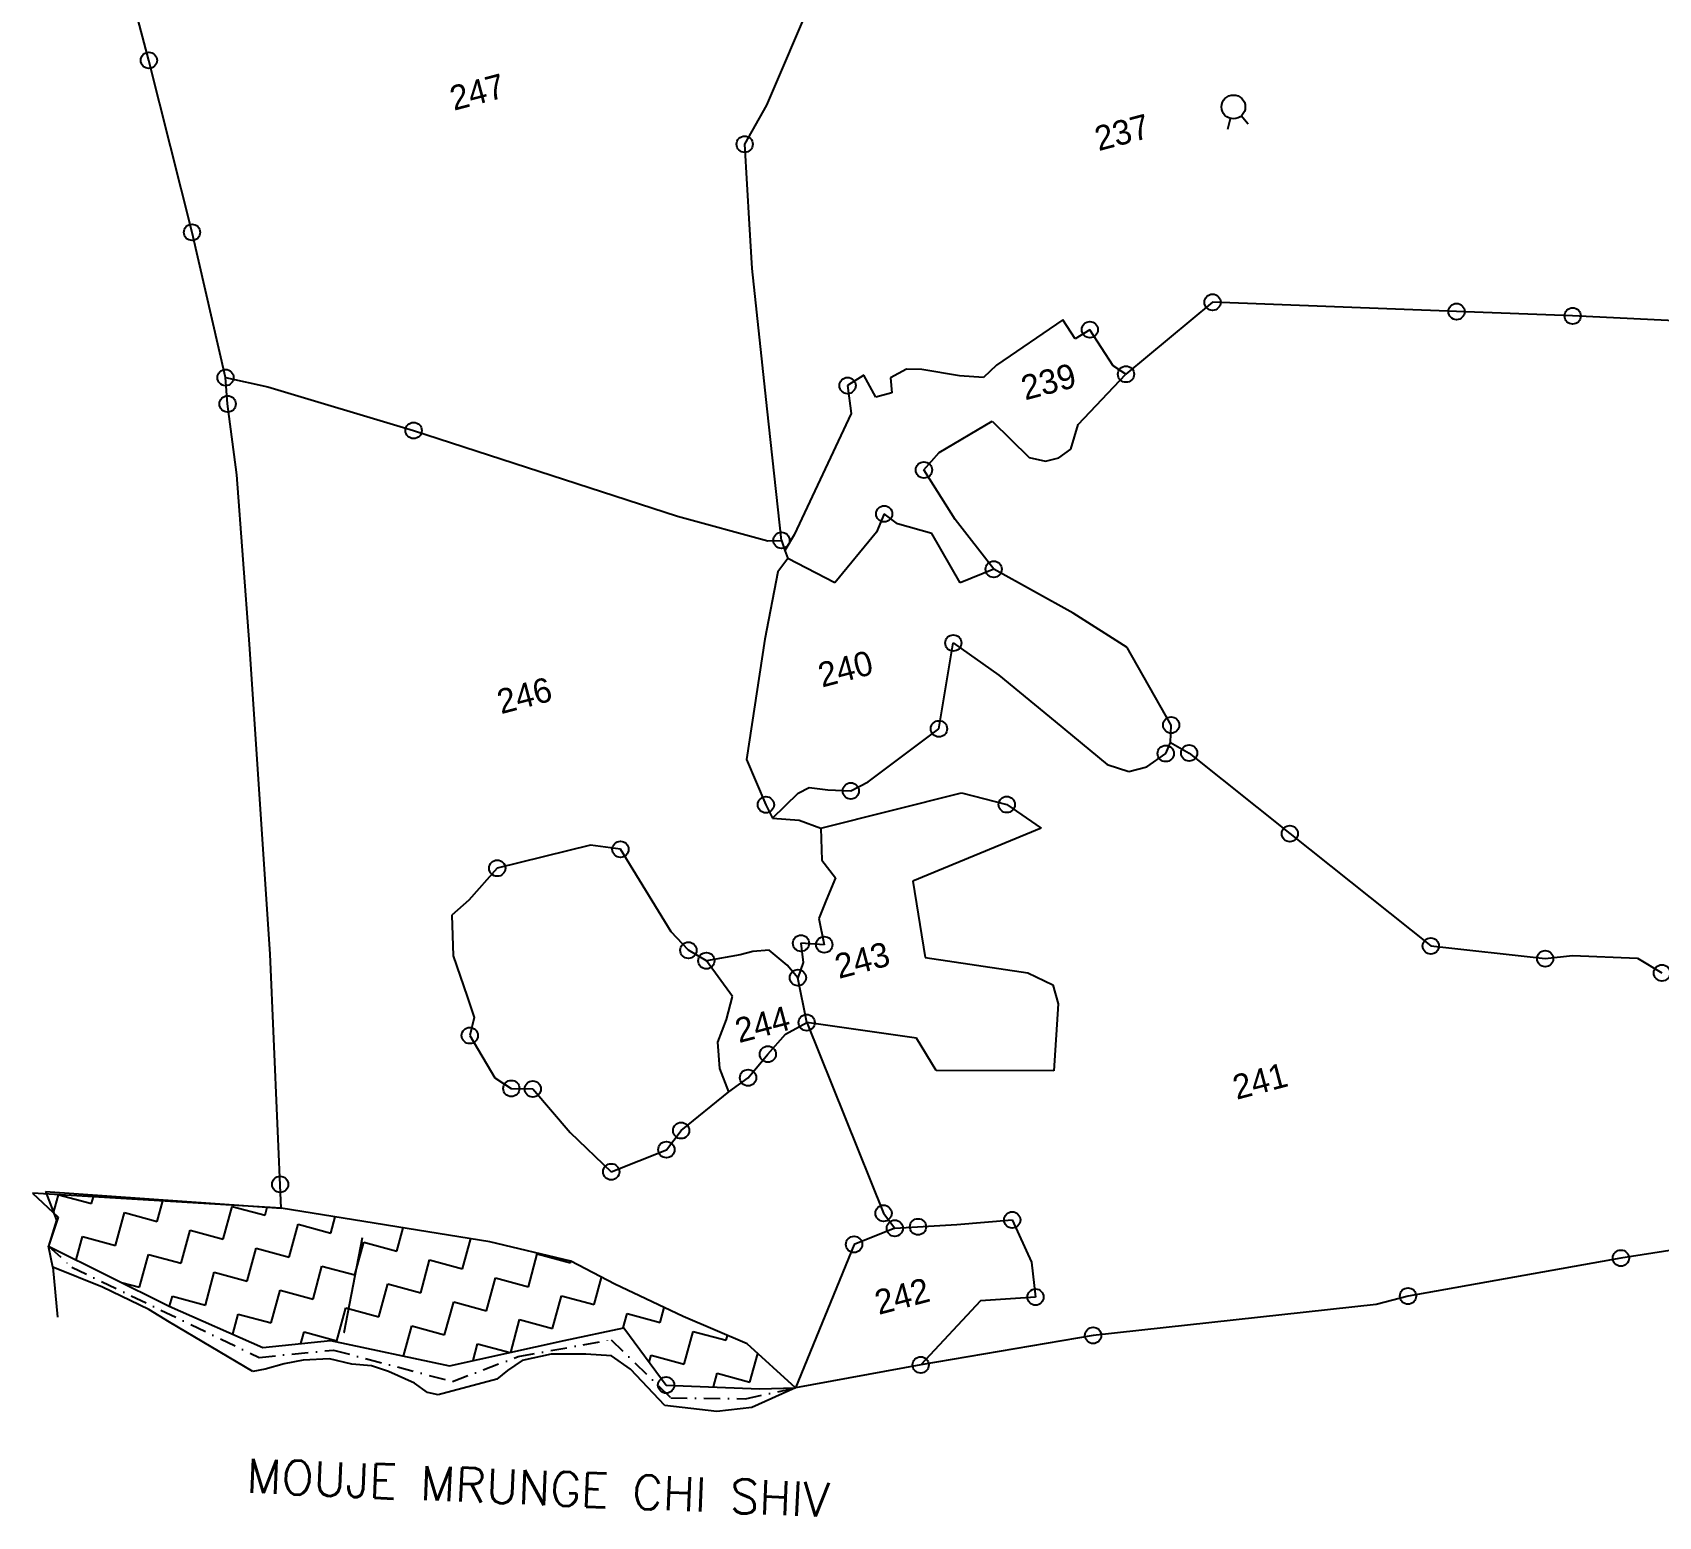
# Model space of a CAD drawing. Header units: metres. Extents: x 330937 to 336084, y 1797906 to 1802493.
# Drawn here: x 331101 to 332358, y 1797906 to 1799053 of the extents above; entities that cross this region are included whole.
import ezdxf
from ezdxf.enums import TextEntityAlignment as Align

# ---------------------------------------------------------------- set-up
doc = ezdxf.new("R2010")
doc.units = ezdxf.units.M
doc.header["$MEASUREMENT"] = 0
doc.linetypes.add('DASHDOT', pattern=[25.4, 12.7, -6.35, 0, -6.35])
doc.linetypes.add('DIVIDE', pattern=[31.75, 12.7, -6.35, 0, -6.35, 0, -6.35])
for name, color, linetype in [('OFF', 1, 'Continuous'), ('POLY_HATCH', 12, 'Continuous'), ('POLY_PARCEL', 6, 'Continuous'), ('POLY_WATER', 4, 'Continuous'), ('SYM_ARROW', 1, 'Continuous'), ('TEXT_MAPOUT', 7, 'Continuous'), ('TEXT_PARCEL', 7, 'Continuous'), ('V_BOUND_LINE', 7, 'Continuous'), ('V_BOUND_STREAM_LINE', 7, 'DASHDOT'), ('V_DIVIDE_LINE', 7, 'DIVIDE')]:
    doc.layers.add(name, color=color, linetype=linetype)
doc.styles.get("Standard").update_dxf_attribs({"font": 'simplex.shx'})
doc.styles.add('TEXT_MAP', font='', dxfattribs={"height": 0.4})
doc.styles.get('TEXT_MAP').set_extended_font_data('Kruti Dev 050')

msp = doc.modelspace()

# ---------------------------------------------------------------- linework, layer by layer
for p, q in [((332024.8, 1798978), (332026.9, 1798986.2)), ((332040.6, 1798981.7), (332035.1, 1798988.1))]:
    msp.add_line(p, q)
for centre, radius in [((331191.3, 1799031.1), 6.28), ((332029.2, 1798995.1), 9.19), ((331651.6, 1798966.3), 6.28), ((331224.6, 1798898.2), 6.28), ((332013.1, 1798844.2), 6.28), ((332201.6, 1798837), 6.28), ((331918.3, 1798823), 6.28), ((332291.3, 1798833.6), 6.28), ((331250.5, 1798786), 6.28), ((331946.2, 1798788.6), 6.28), ((331731.1, 1798779.8), 6.28), ((331252.1, 1798765.6), 6.28), ((331395.8, 1798745.1), 6.28), ((331790.1, 1798714.6), 6.28), ((331759.4, 1798680.7), 6.28), ((331680, 1798660.2), 6.28), ((331844, 1798637.9), 6.28), ((331812.8, 1798580.9), 6.28), ((331801.7, 1798514.6), 6.28), ((331981.1, 1798517.5), 6.28), ((331995, 1798495.9), 6.28), ((331976.9, 1798495.5), 6.28), ((331733.6, 1798466.6), 6.28), ((331668, 1798455.9), 6.28), ((331854.1, 1798456.1), 6.28), ((332072.8, 1798433.6), 6.28), ((331555.6, 1798421.5), 6.28), ((331460.4, 1798406.9), 6.28), ((331695.1, 1798348.9), 6.28), ((331713.1, 1798347.8), 6.28), ((332181.7, 1798346.8), 6.28), ((331608.1, 1798343.5), 6.28), ((331622, 1798335.4), 6.28), ((332270.1, 1798337), 6.28), ((331692.7, 1798322.3), 6.28), ((332360.3, 1798326), 6.28), ((331699.5, 1798287.6), 6.28), ((331439.2, 1798277.6), 6.28), ((331669.5, 1798263.2), 6.28), ((331654.2, 1798245), 6.28), ((331471.3, 1798236.7), 6.28), ((331487.9, 1798236.3), 6.28), ((331602.5, 1798204.2), 6.28), ((331591.1, 1798189.4), 6.28), ((331548.5, 1798172.3), 6.28), ((331292.7, 1798162.6), 6.28), ((331758.9, 1798140.3), 6.28), ((331858.3, 1798135.1), 6.28), ((331767.6, 1798128.7), 6.28), ((331785.5, 1798129.8), 6.28), ((331736.1, 1798116.2), 6.28), ((332328.6, 1798105.6), 6.28), ((331876.3, 1798075.5), 6.28), ((332164.1, 1798076.3), 6.28), ((331920.8, 1798045.9), 6.28), ((331787.6, 1798023.1), 6.28), ((331590.9, 1798007.5), 6.28)]:
    msp.add_circle(centre, radius)
at = {"layer": 'OFF'}
msp.add_line((331117, 1798098.5), (331113.8, 1798114.8), dxfattribs=at)
at = {"layer": 'POLY_HATCH'}
for p, q in [((331293.5, 1798144.3), (331101.4, 1798155.8)), ((331101.4, 1798155.8), (331121.2, 1798137.3)), ((331454.6, 1798118.3), (331293.5, 1798144.3)), ((331121.2, 1798137.3), (331113.8, 1798114.8)), ((331113.8, 1798114.8), (331206.9, 1798068.6)), ((331517.2, 1798103.2), (331454.6, 1798118.3)), ((331551.2, 1798085.4), (331517.2, 1798103.2)), ((331604.2, 1798060.4), (331551.2, 1798085.4)), ((331206.9, 1798068.6), (331279.2, 1798036.5)), ((331512.2, 1798042), (331558.2, 1798051.8)), ((331558.2, 1798051.8), (331590.9, 1798007.5)), ((331653.6, 1798039.4), (331604.2, 1798060.4)), ((331279.2, 1798036.5), (331331.6, 1798042)), ((331331.6, 1798042), (331423.5, 1798022.3)), ((331423.5, 1798022.3), (331512.2, 1798042)), ((331690.8, 1798005.4), (331653.6, 1798039.4)), ((331590.9, 1798007.5), (331663.1, 1798004.7)), ((331663.1, 1798004.7), (331690.8, 1798005.4))]:
    msp.add_line(p, q, dxfattribs=at)
at = {"layer": 'POLY_HATCH', "linetype": 'Continuous'}
for p, q in [((331117.7, 1798140.6), (331121.5, 1798154.6)), ((331121.7, 1798154.6), (331146.9, 1798147.8)), ((331146.9, 1798147.8), (331148.4, 1798153)), ((331165.5, 1798115.4), (331172.4, 1798140.9)), ((331172.4, 1798140.9), (331197.8, 1798134)), ((331197.8, 1798134), (331202.1, 1798149.8)), ((331248.7, 1798120.2), (331255.6, 1798145.6)), ((331255.6, 1798145.6), (331281, 1798138.7)), ((331281, 1798138.7), (331282.7, 1798145)), ((331216.3, 1798101.6), (331223.2, 1798127.1)), ((331223.2, 1798127.1), (331248.7, 1798120.2)), ((331299.6, 1798106.4), (331306.5, 1798131.8)), ((331306.5, 1798131.8), (331331.9, 1798124.9)), ((331331.9, 1798124.9), (331335.3, 1798137.6)), ((331382.8, 1798111.1), (331387.7, 1798129.1)), ((331135.1, 1798104.2), (331140, 1798122.3)), ((331140, 1798122.3), (331165.5, 1798115.4)), ((331267.2, 1798087.8), (331274.1, 1798113.3)), ((331274.1, 1798113.3), (331299.6, 1798106.4)), ((331350.4, 1798092.6), (331357.3, 1798118)), ((331357.3, 1798118), (331382.8, 1798111.1)), ((331433.7, 1798097.3), (331440, 1798120.7)), ((331184, 1798083.1), (331190.9, 1798108.5)), ((331190.9, 1798108.5), (331216.3, 1798101.6)), ((331401.3, 1798078.8), (331408.2, 1798104.2)), ((331408.2, 1798104.2), (331433.7, 1798097.3)), ((331484.5, 1798083.5), (331491.4, 1798108.9)), ((331491.4, 1798108.9), (331516.9, 1798102)), ((331516.9, 1798102), (331517.2, 1798103.2)), ((331234.9, 1798069.3), (331241.8, 1798094.7)), ((331241.8, 1798094.7), (331267.2, 1798087.8)), ((331318.1, 1798074), (331325, 1798099.5)), ((331325, 1798099.5), (331350.4, 1798092.6)), ((331452.2, 1798065), (331459.1, 1798090.4)), ((331459.1, 1798090.4), (331484.5, 1798083.5)), ((331535.4, 1798069.7), (331541.1, 1798090.7)), ((331170.1, 1798086.9), (331184, 1798083.1)), ((331207.3, 1798068.4), (331209.4, 1798076.2)), ((331209.4, 1798076.2), (331234.9, 1798069.3)), ((331285.8, 1798055.5), (331292.7, 1798080.9)), ((331292.7, 1798080.9), (331318.1, 1798074)), ((331369, 1798060.2), (331375.9, 1798085.7)), ((331375.9, 1798085.7), (331401.3, 1798078.8)), ((331503.1, 1798051.2), (331510, 1798076.6)), ((331510, 1798076.6), (331535.4, 1798069.7)), ((331256.1, 1798046.8), (331260.3, 1798062.4)), ((331260.3, 1798062.4), (331285.8, 1798055.5)), ((331336.6, 1798041.7), (331343.5, 1798067.1)), ((331343.5, 1798067.1), (331369, 1798060.2)), ((331419.8, 1798046.4), (331426.8, 1798071.9)), ((331426.8, 1798071.9), (331452.2, 1798065)), ((331557.8, 1798051.8), (331560.8, 1798062.8)), ((331560.8, 1798062.8), (331586.3, 1798055.9)), ((331586.3, 1798055.9), (331589.4, 1798067.4)), ((331388.1, 1798029.9), (331394.4, 1798053.3)), ((331394.4, 1798053.3), (331419.8, 1798046.4)), ((331470.8, 1798032.8), (331477.6, 1798058.1)), ((331477.6, 1798058.1), (331503.1, 1798051.2)), ((331308.8, 1798039.6), (331311.2, 1798048.6)), ((331311.2, 1798048.6), (331336.6, 1798041.7)), ((331441.7, 1798026.4), (331445.3, 1798039.5)), ((331445.3, 1798039.5), (331470.4, 1798032.7)), ((331604.8, 1798023.6), (331611.7, 1798049)), ((331611.7, 1798049), (331637.2, 1798042.1)), ((331637.2, 1798042.1), (331638.2, 1798045.9)), ((331577.9, 1798025.1), (331579.4, 1798030.5)), ((331579.4, 1798030.5), (331604.8, 1798023.6)), ((331655.7, 1798009.7), (331661.7, 1798032)), ((331627.4, 1798006.1), (331630.3, 1798016.7)), ((331630.3, 1798016.7), (331655.7, 1798009.7))]:
    msp.add_line(p, q, dxfattribs=at)
at = {"layer": 'POLY_PARCEL'}
for p, q in [((331668.6, 1798996.5), (331712, 1799097.8)), ((331651.6, 1798966.3), (331668.6, 1798996.5)), ((331655.4, 1798904.4), (331651.6, 1798966.3)), ((331657.5, 1798870.3), (331655.4, 1798904.4)), ((331668.9, 1798761.8), (331657.5, 1798870.3)), ((332013.1, 1798844.2), (331946.2, 1798788.6)), ((332201.6, 1798837), (332013.1, 1798844.2)), ((331897.4, 1798830.7), (331846.1, 1798795.6)), ((331907, 1798815.9), (331897.4, 1798830.7)), ((332291.3, 1798833.6), (332201.6, 1798837)), ((332461.2, 1798825.3), (332291.3, 1798833.6)), ((331918.3, 1798823), (331907, 1798815.9)), ((331936.2, 1798795), (331918.3, 1798823)), ((331776.5, 1798792.5), (331764.3, 1798785.8)), ((331788.5, 1798792.2), (331776.5, 1798792.5)), ((331817.6, 1798787.3), (331788.5, 1798792.2)), ((331846.1, 1798795.6), (331836.1, 1798786)), ((331946.2, 1798788.6), (331936.2, 1798795)), ((331250.5, 1798786), (331283.1, 1798778.9)), ((331283.1, 1798778.9), (331395.8, 1798745.1)), ((331743.6, 1798787.9), (331731.1, 1798779.8)), ((331731.1, 1798779.8), (331734, 1798758.2)), ((331752.9, 1798770.9), (331743.6, 1798787.9)), ((331764.3, 1798785.8), (331765.3, 1798774.2)), ((331836.1, 1798786), (331817.6, 1798787.3)), ((331909.2, 1798749.6), (331946.2, 1798788.6)), ((331765.3, 1798774.2), (331752.9, 1798770.9)), ((331680, 1798660.2), (331668.9, 1798761.8)), ((331734, 1798758.2), (331689.8, 1798664.4)), ((331395.8, 1798745.1), (331599.6, 1798678.9)), ((331801.9, 1798728.2), (331842.9, 1798752.3)), ((331842.9, 1798752.3), (331871.3, 1798724.2)), ((331903.7, 1798730.7), (331909.2, 1798749.6)), ((331790.1, 1798714.6), (331801.9, 1798728.2)), ((331894.3, 1798724.1), (331903.7, 1798730.7)), ((331871.3, 1798724.2), (331883.9, 1798721.3)), ((331883.9, 1798721.3), (331894.3, 1798724.1)), ((331814.2, 1798676.4), (331790.1, 1798714.6)), ((331599.6, 1798678.9), (331669.5, 1798659.8)), ((331759.4, 1798680.7), (331753.4, 1798666.6)), ((331769.8, 1798673), (331759.4, 1798680.7)), ((331753.4, 1798666.6), (331721.2, 1798627.4)), ((331796.2, 1798665.4), (331769.8, 1798673)), ((331818.2, 1798627.5), (331796.2, 1798665.4)), ((331844, 1798637.9), (331814.2, 1798676.4)), ((331669.5, 1798659.8), (331680, 1798660.2)), ((331680, 1798660.2), (331682.7, 1798652.5)), ((331689.8, 1798664.4), (331682.7, 1798652.5)), ((331684.9, 1798646.2), (331677.1, 1798635.8)), ((331682.7, 1798652.5), (331684.9, 1798646.2)), ((331721.2, 1798627.4), (331684.9, 1798646.2)), ((331677.1, 1798635.8), (331667.2, 1798583.8)), ((331844, 1798637.9), (331818.2, 1798627.5)), ((331905.3, 1798603.9), (331844, 1798637.9)), ((331947.2, 1798577.4), (331905.3, 1798603.9)), ((331667.2, 1798583.8), (331652.9, 1798490.8)), ((331801.7, 1798514.6), (331812.8, 1798580.9)), ((331812.8, 1798580.9), (331847.9, 1798556.1)), ((331981.1, 1798517.5), (331947.2, 1798577.4)), ((331847.9, 1798556.1), (331891.6, 1798520.3)), ((331747, 1798473.7), (331801.7, 1798514.6)), ((331891.6, 1798520.3), (331931.7, 1798487)), ((331980.5, 1798504.1), (331981.1, 1798517.5)), ((331976.9, 1798495.5), (331980.5, 1798504.1)), ((331980.5, 1798504.1), (331995, 1798495.9)), ((331652.9, 1798490.8), (331668, 1798455.9)), ((331962.2, 1798485.3), (331976.9, 1798495.5)), ((331995, 1798495.9), (332072.8, 1798433.6)), ((331931.7, 1798487), (331948.5, 1798481.7)), ((331948.5, 1798481.7), (331962.2, 1798485.3)), ((331673.1, 1798445.5), (331692.9, 1798464.9)), ((331692.9, 1798464.9), (331701.5, 1798469.3)), ((331701.5, 1798469.3), (331715.9, 1798467.5)), ((331710.5, 1798437.8), (331819.1, 1798465)), ((331715.9, 1798467.5), (331733.6, 1798466.6)), ((331733.6, 1798466.6), (331747, 1798473.7)), ((331819.1, 1798465), (331854.1, 1798456.1)), ((331668, 1798455.9), (331673.1, 1798445.5)), ((331854.1, 1798456.1), (331880.8, 1798437.8)), ((331673.1, 1798445.5), (331693.6, 1798443.9)), ((331693.6, 1798443.9), (331710.5, 1798437.8)), ((331710.5, 1798437.8), (331711.1, 1798413.2)), ((331880.8, 1798437.8), (331781.4, 1798397)), ((332072.8, 1798433.6), (332181.7, 1798346.8)), ((331532.4, 1798424.8), (331460.4, 1798406.9)), ((331555.6, 1798421.5), (331532.4, 1798424.8)), ((331594.9, 1798357.7), (331555.6, 1798421.5)), ((331460.4, 1798406.9), (331438.6, 1798382.3)), ((331711.1, 1798413.2), (331721.8, 1798399.5)), ((331721.8, 1798399.5), (331714.6, 1798382.3)), ((331781.4, 1798397), (331791, 1798337.8)), ((331438.6, 1798382.3), (331425.3, 1798370.5)), ((331714.6, 1798382.3), (331709, 1798367.9)), ((331425.3, 1798370.5), (331426.5, 1798339.1)), ((331709, 1798367.9), (331713.1, 1798347.8)), ((331608.1, 1798343.5), (331594.9, 1798357.7)), ((331426.5, 1798339.1), (331437.2, 1798307.7)), ((331622, 1798335.4), (331608.1, 1798343.5)), ((331648, 1798339.9), (331622, 1798335.4)), ((331657.9, 1798342.6), (331648, 1798339.9)), ((331670.6, 1798343.6), (331657.9, 1798342.6)), ((331684.3, 1798331.9), (331670.6, 1798343.6)), ((331713.1, 1798347.8), (331695.1, 1798348.9)), ((331695.1, 1798348.9), (331696.7, 1798334)), ((332181.7, 1798346.8), (332270.1, 1798337)), ((332270.1, 1798337), (332291.1, 1798339.4)), ((332291.1, 1798339.4), (332341.4, 1798337.5)), ((331642.3, 1798307.8), (331622, 1798335.4)), ((331692.7, 1798322.3), (331684.3, 1798331.9)), ((331696.7, 1798334), (331692.7, 1798322.3)), ((331791, 1798337.8), (331870.4, 1798326.1)), ((331870.4, 1798326.1), (331889.8, 1798316.8)), ((332341.4, 1798337.5), (332360.3, 1798326)), ((331699.5, 1798287.6), (331692.7, 1798322.3)), ((331889.8, 1798316.8), (331893.7, 1798302.1)), ((331437.2, 1798307.7), (331442.6, 1798291.5)), ((331637.6, 1798290.1), (331642.3, 1798307.8)), ((331893.7, 1798302.1), (331890.4, 1798250.4)), ((331442.6, 1798291.5), (331439.2, 1798277.6)), ((331630.8, 1798272.4), (331637.6, 1798290.1)), ((331439.2, 1798277.6), (331458.5, 1798245)), ((331669.5, 1798263.2), (331683.1, 1798278.6)), ((331683.1, 1798278.6), (331699.5, 1798287.6)), ((331784.4, 1798275.6), (331699.5, 1798287.6)), ((331699.5, 1798287.6), (331758.9, 1798140.3)), ((331632.3, 1798252.2), (331630.8, 1798272.4)), ((331799.5, 1798250.5), (331784.4, 1798275.6)), ((331639.4, 1798234), (331632.3, 1798252.2)), ((331654.2, 1798245), (331669.5, 1798263.2)), ((331458.5, 1798245), (331471.3, 1798236.7)), ((331639.4, 1798234), (331654.2, 1798245)), ((331890.4, 1798250.4), (331799.5, 1798250.5)), ((331471.3, 1798236.7), (331487.9, 1798236.3)), ((331487.9, 1798236.3), (331516.8, 1798202.8)), ((331602.5, 1798204.2), (331639.4, 1798234)), ((331516.8, 1798202.8), (331548.5, 1798172.3)), ((331591.1, 1798189.4), (331602.5, 1798204.2)), ((331548.5, 1798172.3), (331591.1, 1798189.4)), ((331758.9, 1798140.3), (331767.6, 1798128.7)), ((331767.6, 1798128.7), (331736.1, 1798116.2)), ((331767.6, 1798128.7), (331815.5, 1798131.7)), ((331815.5, 1798131.7), (331858.3, 1798135.1)), ((331858.3, 1798135.1), (331873.3, 1798102.5)), ((331736.1, 1798116.2), (331690.8, 1798005.4)), ((331873.3, 1798102.5), (331876.3, 1798075.5)), ((331876.3, 1798075.5), (331833.9, 1798072.6)), ((331833.9, 1798072.6), (331787.6, 1798023.1))]:
    msp.add_line(p, q, dxfattribs=at)
at = {"layer": 'POLY_WATER'}
for p, q in [((331113.8, 1798114.8), (331206.9, 1798068.6)), ((331155.4, 1798083.1), (331117, 1798098.5)), ((331191.2, 1798065.9), (331155.4, 1798083.1)), ((331207.3, 1798056.2), (331191.2, 1798065.9)), ((331206.9, 1798068.6), (331279.2, 1798036.5)), ((331271.6, 1798018), (331207.3, 1798056.2)), ((331512.2, 1798042), (331558.2, 1798051.8)), ((331558.2, 1798051.8), (331590.9, 1798007.5)), ((331279.2, 1798036.5), (331331.6, 1798042)), ((331331.6, 1798042), (331423.5, 1798022.3)), ((331423.5, 1798022.3), (331512.2, 1798042)), ((331310.4, 1798026.7), (331295.9, 1798024)), ((331330.7, 1798027.9), (331310.4, 1798026.7)), ((331348.2, 1798023.8), (331330.7, 1798027.9)), ((331479.8, 1798026.5), (331468.4, 1798018.9)), ((331502.2, 1798031.3), (331479.8, 1798026.5)), ((331528.8, 1798031.5), (331502.2, 1798031.3)), ((331548.6, 1798030.2), (331528.8, 1798031.5)), ((331563.4, 1798019.8), (331548.6, 1798030.2)), ((331281, 1798019.7), (331271.6, 1798018)), ((331295.9, 1798024), (331281, 1798019.7)), ((331363.4, 1798022.5), (331348.2, 1798023.8)), ((331376.5, 1798017.9), (331363.4, 1798022.5)), ((331396.4, 1798009.1), (331376.5, 1798017.9)), ((331460, 1798012.1), (331414.7, 1798000.1)), ((331468.4, 1798018.9), (331460, 1798012.1)), ((331589.9, 1797991.8), (331563.4, 1798019.8)), ((331406.6, 1798001.9), (331396.4, 1798009.1)), ((331414.7, 1798000.1), (331406.6, 1798001.9)), ((331590.9, 1798007.5), (331663.1, 1798004.7)), ((331690.8, 1798005.4), (331657, 1797990.1)), ((331663.1, 1798004.7), (331690.8, 1798005.4)), ((331630, 1797987.1), (331589.9, 1797991.8)), ((331657, 1797990.1), (331630, 1797987.1))]:
    msp.add_line(p, q, dxfattribs=at)
at = {"layer": 'SYM_ARROW'}
msp.add_line((331342.2, 1798048.2), (331356.3, 1798121.5), dxfattribs=at)
msp.add_solid([(331342.5, 1798048.1), (331341.9, 1798046.4), (331342, 1798048.2)], dxfattribs=at)
at = {"layer": 'V_BOUND_LINE'}
for p, q in [((331191.3, 1799031.1), (331166.9, 1799123.9)), ((331224.6, 1798898.2), (331191.3, 1799031.1)), ((331250.5, 1798786), (331224.6, 1798898.2)), ((331252.1, 1798765.6), (331250.5, 1798786)), ((331259.1, 1798710.8), (331252.1, 1798765.6)), ((331269, 1798579.9), (331259.1, 1798710.8)), ((331285.1, 1798340.5), (331269, 1798579.9)), ((331293.5, 1798144.3), (331285.1, 1798340.5)), ((331111.5, 1798157), (331119.8, 1798134.9)), ((331111.5, 1798157), (331293.5, 1798144.3)), ((331119.8, 1798134.9), (331113.8, 1798114.8)), ((332328.6, 1798105.6), (332164.1, 1798076.3)), ((332369.8, 1798112), (332328.6, 1798105.6)), ((332164.1, 1798076.3), (332139.4, 1798069.9)), ((332139.4, 1798069.9), (331920.8, 1798045.9)), ((331920.8, 1798045.9), (331787.6, 1798023.1)), ((331787.6, 1798023.1), (331690.8, 1798005.4))]:
    msp.add_line(p, q, dxfattribs=at)
at = {"layer": 'V_BOUND_STREAM_LINE'}
for p, q in [((331113.8, 1798114.8), (331131.7, 1798098.7)), ((331131.7, 1798098.7), (331276.4, 1798028.9)), ((331476.7, 1798029.6), (331548.5, 1798042.6)), ((331548.5, 1798042.6), (331594.5, 1797997.6)), ((331276.4, 1798028.9), (331334, 1798034.6)), ((331334, 1798034.6), (331425.8, 1798010.3)), ((331425.8, 1798010.3), (331476.7, 1798029.6)), ((331652.2, 1797997), (331690.8, 1798005.4)), ((331594.5, 1797997.6), (331652.2, 1797997))]:
    msp.add_line(p, q, dxfattribs=at)
at = {"layer": 'V_DIVIDE_LINE', "ltscale": 10}
msp.add_line((331117, 1798098.5), (331120.6, 1798059.9), dxfattribs=at)

# ---------------------------------------------------------------- texts
at = {"layer": 'TEXT_MAPOUT'}
msp.add_text('MOUJE MRUNGE CHI SHIV', height=26.358, rotation=357.5886, dxfattribs=at).set_placement((331266.2, 1797924.5))
at = {"layer": 'TEXT_PARCEL', "style": 'TEXT_MAP'}
for s, p in [('247', (331444.9, 1799006.8)), ('237', (331943.1, 1798975.5)), ('239', (331886.3, 1798782.9)), ('240', (331729.4, 1798561)), ('246', (331481.4, 1798540.4)), ('243', (331742.4, 1798335.9)), ('244', (331665.2, 1798286.4)), ('241', (332049.7, 1798242.6)), ('242', (331773.2, 1798076.4))]:
    msp.add_text(s, height=18.98, rotation=14.8219, dxfattribs=at).set_placement(p, align=Align.MIDDLE)

doc.saveas('drawing.dxf')
